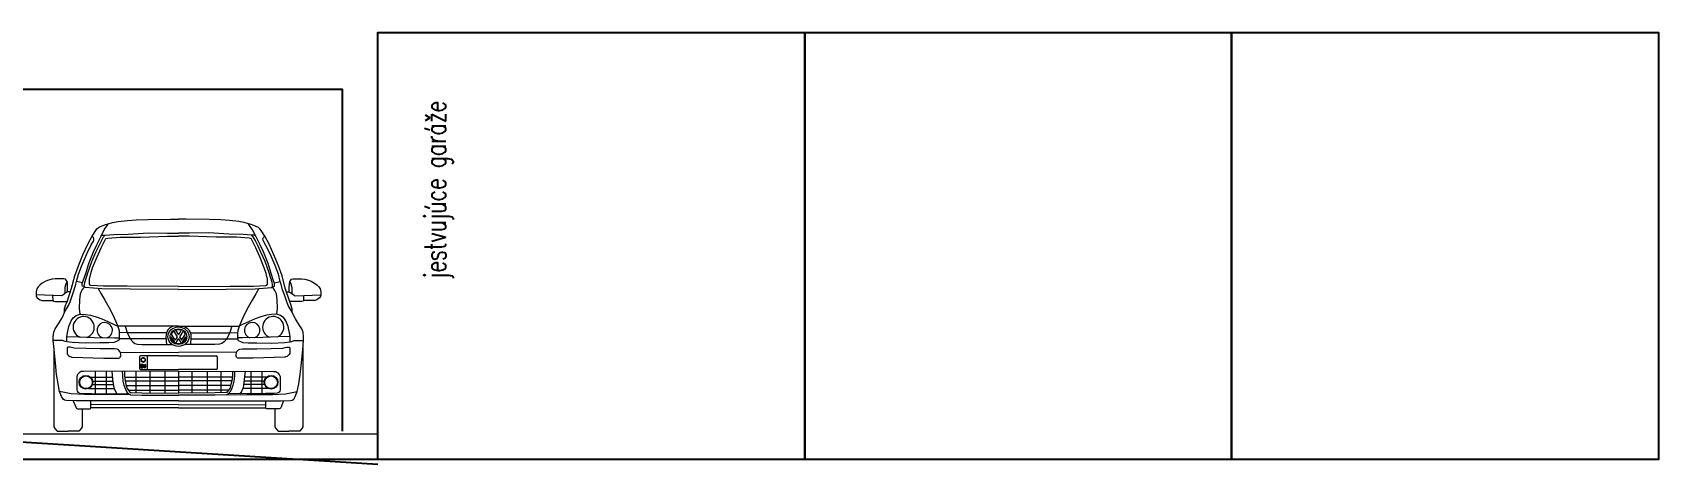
# Model space of a CAD drawing. Header units: millimetres. Extents: x 465413 to 965836, y 2516576 to 3795663.
# Drawn here: x 892473 to 903900, y 2760217 to 2763251 of the extents above; entities that cross this region are included whole.
import ezdxf
from ezdxf.lldxf.tags import DXFTag

# ---------------------------------------------------------------- set-up
doc = ezdxf.new("R2010")
doc.units = ezdxf.units.MM
for name, color, linetype in [('DIM_100', 64, 'Continuous'), ('MUR-POH', 64, 'Continuous'), ('MUR_POH', 64, 'Continuous')]:
    doc.layers.add(name, color=color, linetype=linetype)
doc.layers.add('Srafy', color=8, linetype='Continuous', lineweight=5)
doc.styles.add('SIMPLEX', font='SIMPLEX.SHX', dxfattribs={"width": 0.7})
tags = doc.linetypes.add('DASHED', pattern=[0.75, 0.5, -0.25]).pattern_tags.tags
tags[6:7] = [DXFTag(74, 4), DXFTag(75, 0), DXFTag(340, '0'), DXFTag(46, 1.0), DXFTag(50, 0.0), DXFTag(44, 0.0), DXFTag(45, 0.0)]
tags[4:5] = [DXFTag(74, 4), DXFTag(75, 0), DXFTag(340, '0'), DXFTag(46, 1.0), DXFTag(50, 0.0), DXFTag(44, 0.0), DXFTag(45, 0.0)]

# ---------------------------------------------------------------- blocks, each defined once
blk = doc.blocks.new('VW Golf 5 f')
for p, q in [((776, 737), (350, 737)), ((694, 695), (689, 679)), ((702, 711), (694, 695)), ((714, 723), (702, 711)), ((738, 737), (714, 723)), ((744, 703), (768, 664)), ((756, 709), (776, 676)), ((776, 737), (1202, 737)), ((796, 709), (776, 676)), ((808, 703), (784, 664)), ((814, 737), (838, 723)), ((838, 723), (850, 711)), ((850, 711), (858, 695)), ((858, 695), (863, 679)), ((689, 679), (688, 664)), ((688, 664), (691, 608)), ((750, 622), (724, 664)), ((754, 640), (728, 682)), ((768, 664), (754, 640)), ((776, 652), (756, 619)), ((776, 652), (796, 619)), ((784, 664), (798, 640)), ((798, 640), (825, 682)), ((802, 622), (828, 664)), ((864, 664), (861, 608)), ((863, 679), (864, 664)), ((503, 523), (503, 440)), ((776, 529), (509, 529)), ((555, 529), (555, 434)), ((776, 529), (1043, 529)), ((776, 529), (1043, 529)), ((1049, 523), (1049, 440)), ((1049, 523), (1049, 440)), ((157, 380), (311, 380)), ((173, 352), (315, 352)), ((190, 421), (190, 264)), ((268, 421), (268, 264)), ((398, 380), (776, 380)), ((401, 354), (776, 354)), ((477, 420), (477, 270)), ((509, 434), (776, 434)), ((575, 420), (575, 269)), ((681, 420), (681, 268)), ((1043, 434), (776, 434)), ((1043, 434), (776, 434)), ((776, 420), (776, 268)), ((1154, 380), (776, 380)), ((1151, 354), (776, 354)), ((871, 420), (871, 268)), ((977, 420), (977, 269)), ((1075, 420), (1075, 270)), ((1379, 352), (1237, 352)), ((1395, 380), (1241, 380)), ((1284, 421), (1284, 264)), ((1362, 421), (1362, 264)), ((143, 299), (324, 299)), ((171, 329), (318, 329)), ((410, 320), (776, 320)), ((423, 289), (776, 289)), ((1142, 320), (776, 320)), ((1129, 289), (776, 289)), ((1409, 299), (1228, 299)), ((1381, 329), (1234, 329))]:
    blk.add_line(p, q)
for points in [[(776, 214), (304, 214), (57, 214), (-12, 216), (-24, 217), (-35, 224), (-45, 244), (-59, 280), (-69, 332), (-80, 399), (-89, 481), (-98, 574), (-104, 636), (-104, 663), (-100, 696), (-91, 718), (-76, 740), (-68, 754), (-47, 789), (-35, 810), (-24, 837), (-24, 859), (-15, 890), (-7, 908), (25, 1004), (48, 1091), (74, 1161), (105, 1240), (138, 1313), (170, 1369), (195, 1410), (203, 1421), (214, 1430), (229, 1439), (247, 1446), (264, 1451), (283, 1457), (313, 1465), (352, 1472), (418, 1479), (479, 1485), (560, 1486), (721, 1489), (776, 1489)], [(776, 214), (1248, 214), (1495, 214), (1564, 216), (1576, 217), (1587, 224), (1597, 244), (1611, 280), (1621, 332), (1632, 399), (1641, 481), (1650, 574), (1656, 636), (1656, 663), (1652, 696), (1643, 718), (1629, 740), (1620, 754), (1599, 789), (1587, 810), (1576, 837), (1576, 859), (1567, 890), (1559, 908), (1527, 1004), (1504, 1091), (1478, 1161), (1447, 1240), (1414, 1313), (1382, 1369), (1357, 1410), (1349, 1421), (1338, 1430), (1323, 1439), (1305, 1446), (1288, 1451), (1269, 1457), (1239, 1465), (1200, 1472), (1134, 1479), (1073, 1485), (992, 1486), (831, 1489), (776, 1489)], [(117, 1013), (102, 1018), (100, 1027), (100, 1037), (107, 1056), (124, 1108), (146, 1179), (179, 1259), (202, 1310), (230, 1365), (255, 1414), (276, 1446), (283, 1457)], [(776, 996), (440, 998), (238, 1001), (121, 1010), (117, 1013), (114, 1019), (115, 1031), (118, 1045), (138, 1112), (167, 1193), (196, 1257), (219, 1305), (238, 1341), (250, 1365), (260, 1378)], [(237, 1377), (260, 1378), (322, 1381), (423, 1385), (562, 1393), (698, 1392), (776, 1392)], [(1315, 1377), (1292, 1378), (1230, 1381), (1129, 1385), (990, 1393), (854, 1392), (776, 1392)], [(776, 996), (1112, 998), (1314, 1001), (1431, 1010), (1436, 1013), (1438, 1019), (1437, 1031), (1434, 1045), (1414, 1112), (1385, 1193), (1356, 1257), (1333, 1305), (1314, 1341), (1302, 1365), (1292, 1378)], [(1435, 1013), (1450, 1018), (1452, 1027), (1452, 1037), (1445, 1056), (1428, 1108), (1406, 1179), (1373, 1259), (1350, 1310), (1322, 1365), (1297, 1414), (1276, 1446), (1269, 1457)], [(-24, 837), (4, 883), (14, 908), (31, 958), (44, 993), (54, 1032), (60, 1052), (74, 1103), (96, 1165), (131, 1245), (161, 1305), (179, 1336), (181, 1343), (182, 1352), (179, 1361), (170, 1369)], [(776, 1017), (415, 1018), (249, 1019), (161, 1024), (156, 1026), (151, 1032), (150, 1046), (151, 1069), (160, 1108), (173, 1147), (204, 1224), (233, 1287), (256, 1336), (263, 1348), (269, 1354), (279, 1357), (367, 1362), (510, 1364), (700, 1370), (776, 1370)], [(776, 1017), (1137, 1018), (1303, 1019), (1391, 1024), (1396, 1026), (1401, 1032), (1402, 1046), (1401, 1069), (1392, 1108), (1379, 1147), (1348, 1224), (1319, 1287), (1296, 1336), (1289, 1348), (1283, 1354), (1273, 1357), (1185, 1362), (1042, 1364), (852, 1370), (776, 1370)], [(1576, 837), (1548, 883), (1538, 908), (1521, 958), (1508, 993), (1498, 1032), (1492, 1052), (1478, 1103), (1456, 1165), (1421, 1245), (1391, 1305), (1373, 1336), (1371, 1343), (1370, 1352), (1373, 1361), (1382, 1369)], [(-3, 979), (-3, 1009), (-4, 1035), (-7, 1052), (-13, 1062), (-18, 1068), (-29, 1071), (-48, 1071), (-90, 1071), (-112, 1067), (-138, 1060), (-156, 1054), (-181, 1041), (-196, 1029), (-210, 1013), (-219, 999), (-224, 979), (-225, 967), (-224, 957)], [(-7, 1052), (-15, 1036), (-22, 1010), (-22, 979), (-22, 968)], [(102, 1042), (81, 1048), (60, 1052)], [(1450, 1042), (1471, 1048), (1492, 1052)], [(1555, 979), (1555, 1009), (1556, 1035), (1559, 1052), (1565, 1062), (1570, 1068), (1581, 1071), (1600, 1071), (1642, 1071), (1664, 1067), (1690, 1060), (1708, 1054), (1733, 1041), (1748, 1029), (1762, 1013), (1771, 999), (1776, 979), (1777, 967), (1776, 957)], [(1559, 1052), (1567, 1036), (1574, 1010), (1574, 979), (1574, 968)], [(16, 978), (-3, 979), (-22, 968), (-37, 955), (-45, 952), (-224, 957), (-223, 947), (-216, 937), (-207, 929), (-197, 922), (-185, 919), (-170, 918), (-105, 918), (-103, 914), (-91, 911), (-46, 911), (-6, 911)], [(-105, 918), (-106, 954)], [(212, 1003), (233, 964), (258, 921), (287, 871), (316, 812), (341, 758), (350, 736), (359, 708), (360, 685), (360, 660), (359, 642), (351, 635), (340, 630), (323, 624), (286, 620), (224, 620), (122, 619), (30, 622), (-9, 628)], [(85, 821), (81, 863), (82, 922), (88, 966), (98, 988), (110, 1006), (117, 1013)], [(1340, 1003), (1319, 964), (1294, 921), (1265, 871), (1236, 812), (1211, 758), (1202, 736), (1193, 708), (1192, 685), (1192, 660), (1193, 642), (1201, 635), (1212, 630), (1229, 624), (1266, 620), (1328, 620), (1430, 619), (1522, 622), (1561, 628)], [(1467, 821), (1471, 863), (1470, 922), (1464, 966), (1454, 988), (1442, 1006), (1435, 1013)], [(1536, 978), (1555, 979), (1574, 968), (1589, 955), (1597, 952), (1776, 957), (1775, 947), (1768, 937), (1759, 929), (1749, 922), (1737, 919), (1722, 918), (1657, 918), (1655, 914), (1643, 911), (1598, 911), (1558, 911)], [(1657, 918), (1658, 954)], [(-9, 628), (-8, 666), (-4, 692), (5, 736), (21, 776), (35, 797), (58, 813), (79, 820), (91, 821), (122, 819), (157, 814), (198, 804), (238, 790), (280, 770), (325, 749), (350, 737)], [(1561, 628), (1560, 666), (1556, 692), (1547, 736), (1531, 776), (1517, 797), (1494, 813), (1473, 820), (1461, 821), (1430, 819), (1395, 814), (1354, 804), (1314, 790), (1272, 770), (1227, 749), (1202, 737)], [(693, 692), (420, 692), (360, 693)], [(401, 737), (415, 694), (436, 650), (455, 628), (470, 617), (488, 611), (521, 608), (733, 608)], [(1151, 737), (1137, 694), (1116, 650), (1097, 628), (1082, 617), (1064, 611), (1031, 608), (819, 608)], [(859, 692), (1132, 692), (1192, 693)], [(-9, 628), (-21, 631), (-38, 636), (-96, 637), (-104, 637)], [(-99, 586), (-99, 31), (-92, 18), (-76, 0), (0, 0)], [(-8, 666), (75, 662), (184, 659), (327, 655), (360, 655)], [(689, 649), (421, 649), (360, 649)], [(863, 649), (1131, 649), (1192, 649)], [(1560, 666), (1477, 662), (1368, 659), (1225, 655), (1192, 655)], [(1651, 586), (1651, 31), (1644, 18), (1628, 0), (1552, 0)], [(1561, 628), (1573, 631), (1590, 636), (1649, 637), (1656, 637)], [(367, 555), (776, 554)], [(530, 452), (530, 468), (534, 468), (534, 452)], [(547, 452), (547, 468), (544, 468), (544, 452)], [(1185, 555), (776, 554)], [(776, 420), (387, 421), (109, 420), (92, 419), (78, 411), (67, 399), (62, 384), (61, 370), (61, 291), (63, 281), (68, 275), (83, 267), (103, 265), (165, 264), (426, 263)], [(308, 421), (313, 363), (322, 304), (333, 278), (344, 263)], [(381, 421), (382, 388), (386, 351), (393, 324), (403, 295), (414, 275), (429, 260), (439, 256), (518, 254), (776, 253)], [(396, 421), (397, 389), (401, 354), (407, 328), (416, 301), (426, 285), (437, 273), (443, 271), (519, 269), (776, 268)], [(776, 420), (1165, 421), (1443, 420), (1461, 419), (1474, 411), (1485, 399), (1490, 384), (1491, 370), (1491, 291), (1489, 281), (1484, 275), (1469, 267), (1449, 265), (1387, 264), (1126, 263)], [(1171, 421), (1170, 388), (1166, 351), (1159, 324), (1149, 295), (1138, 275), (1123, 260), (1113, 256), (1034, 254), (776, 253)], [(1156, 421), (1155, 389), (1151, 354), (1145, 328), (1136, 301), (1126, 285), (1115, 273), (1109, 271), (1033, 269), (776, 268)], [(1244, 421), (1239, 363), (1230, 304), (1219, 278), (1208, 263)], [(439, 256), (296, 257), (116, 257), (70, 259), (23, 263), (-24, 271), (-59, 280)], [(1113, 256), (1256, 257), (1436, 257), (1482, 259), (1529, 263), (1576, 271), (1611, 280)], [(99, 158), (99, 31), (92, 18), (76, 0), (0, 0)], [(37, 214), (57, 164), (62, 160), (67, 158), (155, 158), (159, 160), (161, 165), (161, 214)], [(776, 186), (161, 187)], [(776, 165), (161, 165)], [(776, 186), (1391, 187)], [(776, 165), (1391, 165)], [(1515, 214), (1495, 164), (1490, 160), (1485, 158), (1397, 158), (1393, 160), (1391, 165), (1391, 214)], [(1453, 158), (1453, 31), (1460, 18), (1476, 0), (1552, 0)]]:
    blk.add_lwpolyline(points)
for points in [[(29, 521), (251, 514), (317, 514), (358, 514), (364, 516), (367, 520), (370, 527), (370, 541), (369, 550), (365, 559), (355, 571), (345, 576), (327, 578), (226, 579), (125, 581), (42, 584), (25, 588), (15, 590), (7, 591), (-2, 590), (-6, 585), (-7, 575), (-7, 550), (-6, 545), (-3, 538), (4, 532), (13, 525), (21, 522), (26, 521)], [(1523, 521), (1301, 514), (1235, 514), (1194, 514), (1188, 516), (1185, 520), (1182, 527), (1182, 541), (1183, 550), (1187, 559), (1197, 571), (1207, 576), (1225, 578), (1326, 579), (1427, 581), (1510, 584), (1527, 588), (1537, 590), (1545, 591), (1554, 590), (1558, 585), (1559, 575), (1559, 550), (1558, 545), (1555, 538), (1548, 532), (1539, 525), (1531, 522), (1526, 521)], [(525, 468), (511, 468), (511, 445), (525, 445), (525, 449), (515, 449), (515, 455), (525, 455), (525, 459), (515, 459), (515, 464), (525, 464)], [(514, 504), (514, 502), (512, 502), (513, 501), (513, 498), (514, 500), (516, 498), (515, 501), (517, 502), (515, 502)], [(516, 511), (516, 509), (514, 509), (515, 508), (515, 506), (516, 507), (518, 506), (517, 508), (519, 509), (517, 509)], [(516, 497), (516, 495), (514, 495), (515, 493), (515, 491), (516, 493), (518, 491), (517, 493), (519, 495), (517, 495)], [(522, 516), (521, 514), (519, 514), (520, 513), (520, 511), (522, 512), (523, 511), (523, 513), (524, 514), (522, 514)], [(522, 491), (521, 489), (519, 489), (521, 488), (520, 486), (522, 487), (523, 486), (523, 488), (524, 489), (522, 489)], [(529, 518), (528, 516), (526, 516), (528, 515), (527, 513), (529, 514), (530, 513), (530, 515), (531, 516), (529, 516)], [(529, 489), (528, 488), (526, 488), (528, 486), (527, 484), (529, 485), (531, 484), (530, 486), (532, 488), (529, 488)], [(536, 516), (535, 514), (533, 514), (535, 513), (534, 511), (536, 512), (538, 511), (537, 513), (539, 514), (536, 514)], [(536, 491), (535, 489), (533, 489), (535, 488), (534, 486), (536, 487), (538, 486), (537, 488), (539, 489), (537, 489)], [(541, 511), (540, 509), (538, 509), (540, 508), (539, 506), (541, 507), (543, 506), (542, 508), (544, 509), (542, 509)], [(541, 497), (541, 495), (538, 495), (540, 493), (539, 491), (541, 493), (543, 491), (542, 493), (544, 495), (542, 495)], [(543, 504), (542, 502), (540, 502), (542, 501), (541, 499), (543, 500), (545, 499), (544, 501), (546, 502), (544, 502)]]:
    blk.add_lwpolyline(points, close=True)
for centre, radius in [((126, 344), 48.2), ((126, 344), 44.1), ((1427, 344), 48.2), ((1427, 344), 44.1)]:
    blk.add_circle(centre, radius)
for centre, radius, start, end in [((110, 731), 74.4, 288.2883, 248.3672), ((1442, 731), 74.4, 291.6328, 251.7117), ((258, 709), 54.4, 286.759, 250.2613), ((1294, 709), 54.4, 289.7387, 253.241), ((509, 523), 6, 90, 180), ((1043, 523), 6, 0, 90), ((1043, 523), 6, 0, 90), ((509, 440), 6, 180, 270), ((1043, 440), 6, 270, 0), ((1043, 440), 6, 270, 0)]:
    blk.add_arc(centre, radius, start, end)
for centre, major_axis, ratio, start_param, end_param in [((776, 664), (-74.2, 0), 0.92, 3.141593, 9.424778), ((776, 664), (52.3, 0), 0.92, 2.219723, 2.758082), ((776, 664), (-52.3, 0), 0.92, 4.314118, 5.11066), ((776, 664), (52.3, 0), 0.92, 0.383511, 0.92187), ((776, 664), (52.3, 0), 0.92, 3.141593, 4.18879), ((776, 664), (-52.3, 0), 0.92, 1.172525, 1.969067), ((776, 664), (-52.3, 0), 0.92, 2.094395, 3.141593), ((539, 452), (8.47, 0), 0.842454, 3.141593, 6.283185), ((539, 452), (4.6, 0), 0.866052, 3.141593, 6.283185)]:
    blk.add_ellipse(centre, major_axis=major_axis, ratio=ratio, start_param=start_param, end_param=end_param)
blk.add_ellipse((776, 664), major_axis=(58.8, 0), ratio=0.92)

msp = doc.modelspace()

# ---------------------------------------------------------------- linework, layer by layer
at = {"layer": 'MUR-POH', "color": 1}
for points in [[(894900.2, 2760250.9), (894900.2, 2763250.9), (897900.2, 2763250.9), (897900.2, 2760250.9), (894900.2, 2760250.9)], [(897900.2, 2760250.9), (897900.2, 2763250.9), (900900.2, 2763250.9), (900900.2, 2760250.9), (897900.2, 2760250.9)], [(900900.2, 2760250.9), (900900.2, 2763250.9), (903900.2, 2763250.9), (903900.2, 2760250.9), (900900.2, 2760250.9)], [(894650.2, 2760450.5), (894650.2, 2762850.5), (889650.2, 2762850.5), (889650.2, 2760450.5)]]:
    msp.add_lwpolyline(points, dxfattribs=at)
at = {"layer": 'MUR_POH', "color": 8, "linetype": 'DASHED', "ltscale": 250, "flags": 128}
for points in [[(894900.2, 2760216.8), (888304.7, 2760629.1), (888304.7, 2760804.1), (887954.7, 2760804.1), (887954.7, 2760979.1), (887604.7, 2760979.1), (887604.7, 2761154.1), (887254.7, 2761154.1), (887254.7, 2761329.1), (886904.7, 2761329.1), (886904.7, 2761504.1), (886554.7, 2761504.1), (886554.7, 2761679.1), (886204.7, 2761679.1), (886204.7, 2761854.1), (885046.8, 2761854.1), (881646.8, 2762050.9), (881296.8, 2762050.9), (881296.8, 2762225.9), (880946.8, 2762225.9), (880946.8, 2762400.9), (880596.8, 2762400.9), (880596.8, 2762575.9), (880246.8, 2762575.9), (880246.8, 2762750.9), (879896.8, 2762750.9), (879896.8, 2762925.9), (879546.8, 2762925.9), (879546.8, 2763100.9), (879196.8, 2763100.9)], [(894900.2, 2760250.9), (890900.2, 2760250.9), (889900.2, 2760450.9), (886148.6, 2762350.9)], [(894900.2, 2760250.9), (890900.2, 2760250.9), (889900.2, 2760450.9), (889560.7, 2760622.9)]]:
    msp.add_lwpolyline(points, dxfattribs=at)
at = {"layer": 'Srafy', "flags": 128}
for points in [[(894900.2, 2760216.8), (888304.7, 2760629.1), (888304.7, 2760804.1), (887954.7, 2760804.1), (887954.7, 2760979.1), (887604.7, 2760979.1), (887604.7, 2761154.1), (887254.7, 2761154.1), (887254.7, 2761329.1), (886904.7, 2761329.1), (886904.7, 2761504.1), (886554.7, 2761504.1), (886554.7, 2761679.1), (886204.7, 2761679.1), (886204.7, 2761854.1), (885046.8, 2761854.1)], [(889650.2, 2760430.9), (894900.2, 2760430.9)]]:
    msp.add_lwpolyline(points, dxfattribs=at)

# ---------------------------------------------------------------- block references
at = {"layer": 'Srafy'}
msp.add_blockref('VW Golf 5 f', (892722.3, 2760450.5), dxfattribs=at)

# ---------------------------------------------------------------- texts
at = {"layer": 'DIM_100', "color": 1, "insert": (895328.2, 2762145.7), "char_height": 150, "attachment_point": 5, "rotation": 90, "style": 'SIMPLEX'}
msp.add_mtext('{jestvujúce garáže}', dxfattribs=at)

doc.saveas('drawing.dxf')
